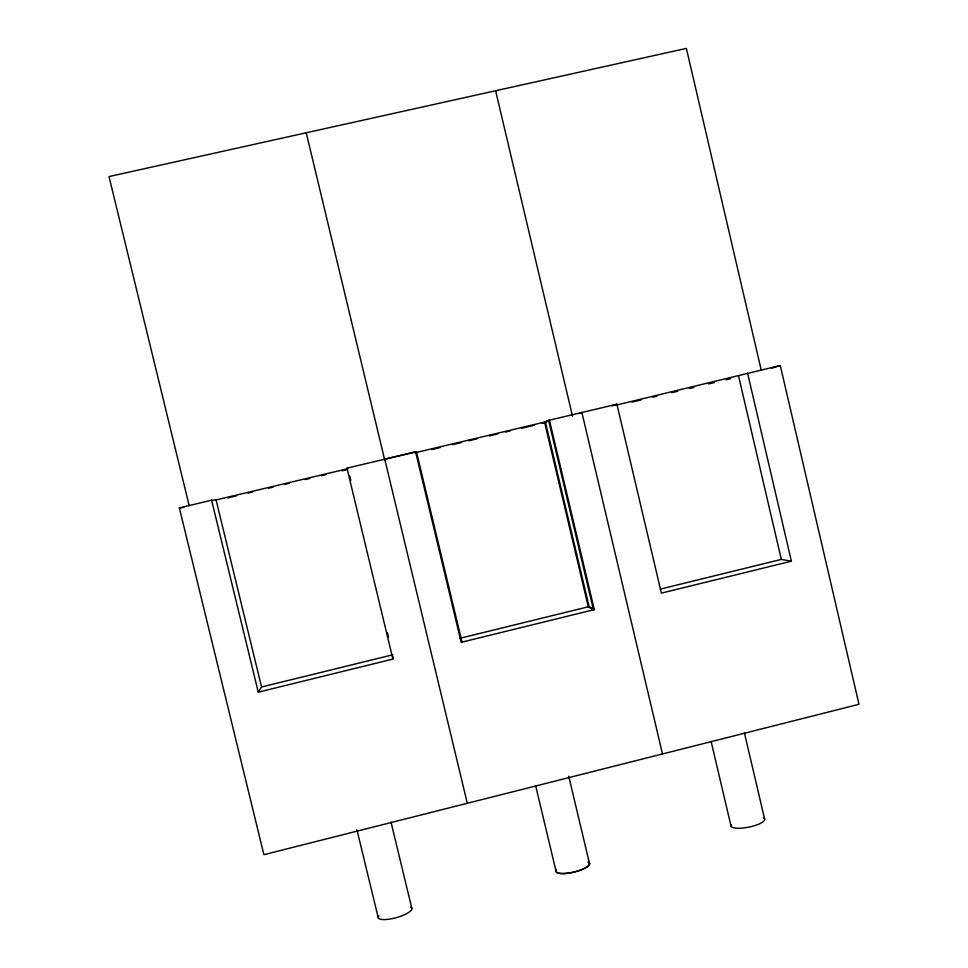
<?xml version="1.0" encoding="UTF-8"?>
<svg xmlns="http://www.w3.org/2000/svg" width="968" height="968" viewBox="0 0 968 968"><rect width="100%" height="100%" fill="white"/><g stroke="black" fill="none" stroke-linecap="round" stroke-linejoin="round"><path stroke-width="1.45" d="M615.527 405.277L780.281 365.517L858.991 704.293L263.901 854.696L179.346 507.885L211.593 500.226L258.274 692.168L261.554 687.002L392.766 654.791M414.885 452.818L415.611 451.899L461.179 642.316L594.291 609.61L549.449 420.185L545.359 421.903L415.695 452.625L416.446 451.693L462.014 642.111L460.127 638.251L589.101 606.597L594.291 609.61M548.626 420.378L544.548 422.096L588.302 606.791L593.469 609.816L548.626 420.378L616.894 404.2L661.374 593.13L791.388 561.198L747.599 373.237M579.203 413.566L581.889 412.513L662.499 753.951M612.284 405.894L616.894 404.2M771.629 368.239L780.281 365.517M660.357 589.101L781.333 559.407L791.388 561.198M258.274 692.168L392.911 659.087L392.814 656.219M416.446 451.693L384.756 459.219L467.302 803.283M392.911 659.087L346.967 468.149L415.611 451.899M211.593 500.226L216.07 499.924L347.984 468.669L346.967 468.149M227.661 497.927L236.458 495.834M248.207 493.063L252.6 492.01M268.741 488.187L273.145 487.146M284.894 484.363L289.287 483.322M305.428 479.499L309.833 478.446M321.582 475.675L325.974 474.623M342.115 470.799L346.52 469.758M431.958 449.515L440.44 447.506M452.552 444.627L460.986 442.63M468.742 440.791L477.127 438.806M489.336 435.915L497.673 433.942M505.526 432.079L509.942 431.026M521.704 428.243L534.36 425.242M542.31 423.367L546.726 422.314M632.056 402.095L640.889 400.002M652.662 397.207L657.066 396.166M671.78 392.681L677.673 391.29M689.434 388.495L693.85 387.454M708.564 383.957L714.457 382.566M726.218 379.783L730.634 378.73M179.346 507.885L183.702 507.486M189.147 505.502L109.009 176.575L686.372 48.4L761.187 369.945M356.914 829.673L378.21 917.652M216.07 499.924L261.554 687.002M306.227 132.797L384.877 460.671M349.75 476.002L350.803 480.394M387.466 632.806L388.531 637.198M390.999 822.062L411.824 908.323M568.712 776.167L589.5 863.529M535.594 785.52L556.092 871.406M495.616 90.75L572.511 416.204M545.359 421.903L589.101 606.597M744.416 732.861L764.672 819.243M711.129 741.464L731.046 826.152M738.596 376.116L781.333 559.407M763.353 817.863A17.17 4.646 -11.4 0 1 749.595 826.962A17.17 4.646 -11.4 0 1 731.276 824.76M556.273 870.208A17.17 4.755 -13.4 0 0 574.907 871.781A17.17 4.755 -13.4 0 0 588.024 862.065A17.17 4.755 -13.4 0 1 574.944 871.89A17.17 4.755 -13.4 0 1 556.31 870.317M410.722 907.234A17.448 4.779 -15.5 0 1 395.718 917.809A17.448 4.779 -15.5 0 1 378.875 915.74"/></g></svg>
